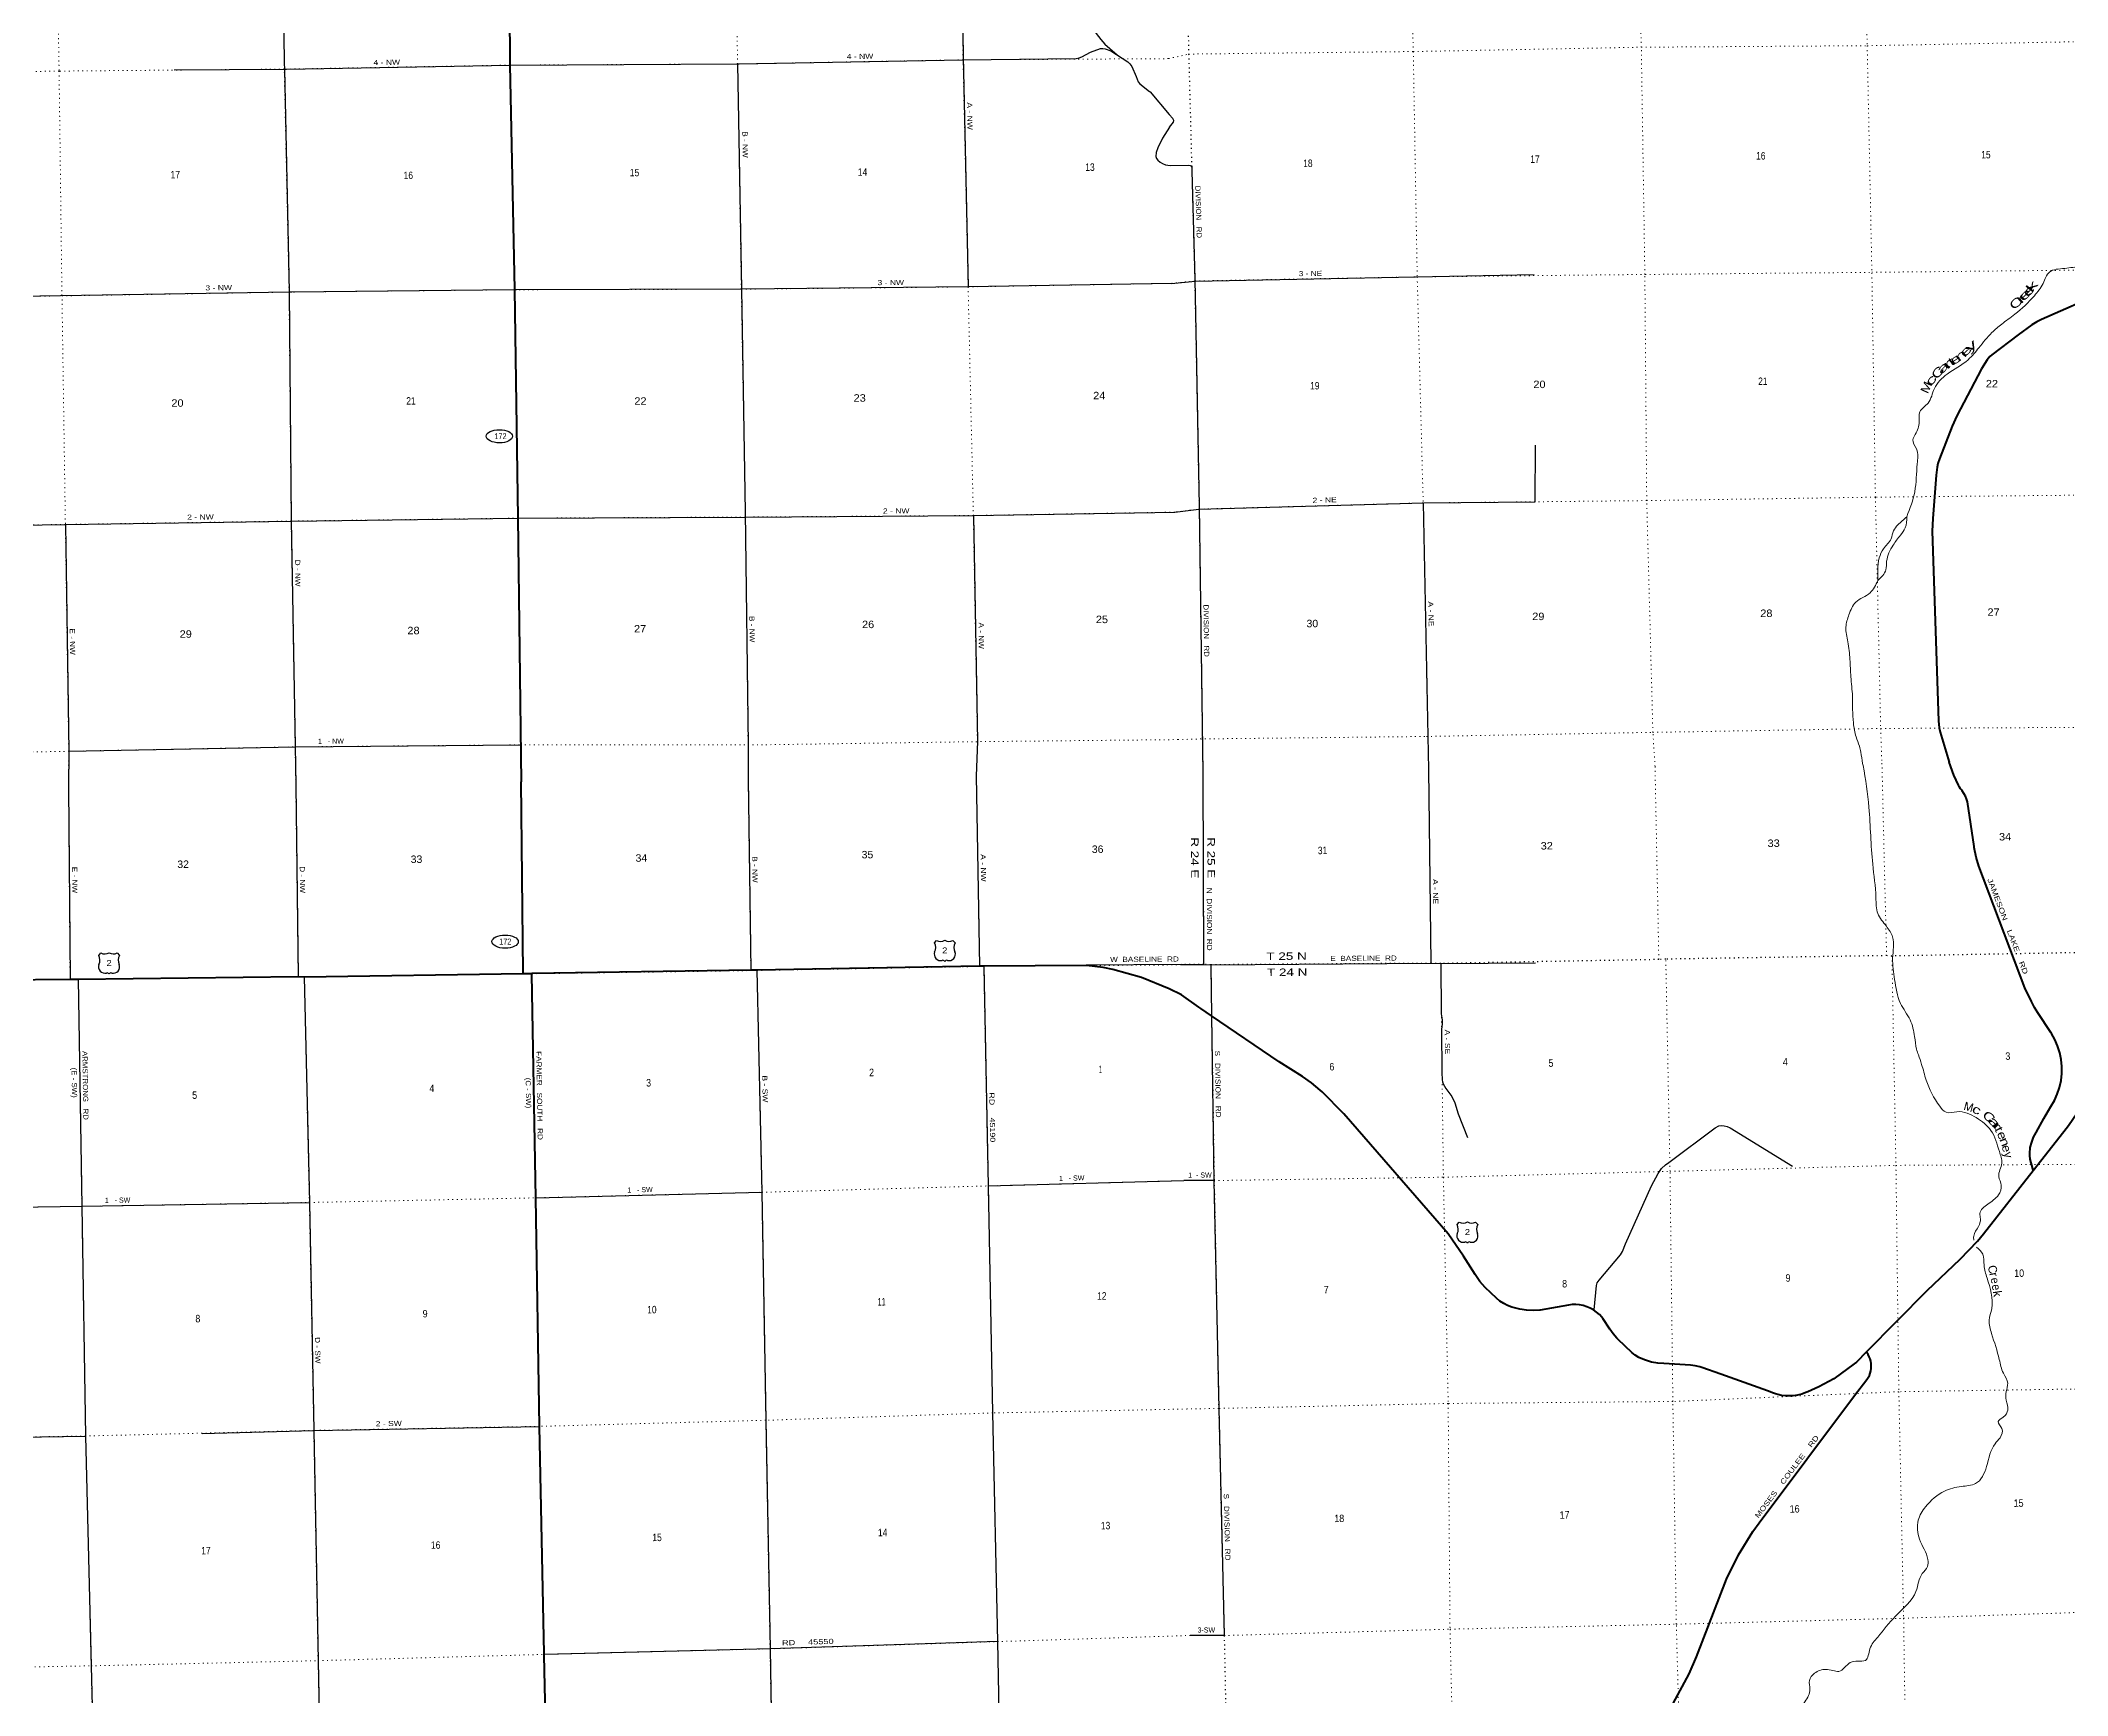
# Model space of a CAD drawing. Header units: feet. Extents: x 246606 to 497223, y 1368 to 189004.
# Drawn here: x 283413 to 331040, y 26334 to 65209 of the extents above; entities that cross this region are included whole.
import ezdxf
from ezdxf.enums import TextEntityAlignment as Align

# ---------------------------------------------------------------- set-up
doc = ezdxf.new("R2010")
doc.units = ezdxf.units.FT
doc.header["$LTSCALE"] = 70
doc.linetypes.add('DOTTED', pattern=[1.5, 0.3, -1.2])
for name, color, linetype, lineweight in [('16', 7, 'Continuous', 25), ('17', 7, 'Continuous', 25), ('20', 7, 'Continuous', 70), ('23', 7, 'Continuous', 70), ('26', 7, 'Continuous', 40), ('29', 7, 'Continuous', 25), ('30', 7, 'Continuous', 25), ('39', 7, 'Continuous', 13), ('6', 7, 'DOTTED', 25), ('7', 7, 'DOTTED', 13)]:
    doc.layers.add(name, color=color, linetype=linetype, lineweight=lineweight)
doc.layers.add('27', color=7, linetype='Continuous')
doc.layers.add('41', color=7, linetype='Continuous')

msp = doc.modelspace()

# ---------------------------------------------------------------- linework, layer by layer
at = {"layer": '16'}
for p, q in [((304417.46, 44012.24), (304468.77, 44071)), ((304417.46, 44012.24), (304468.77, 44071)), ((304660.53, 44076.97), (304660.25, 44076.77)), ((304660.53, 44076.97), (304660.25, 44076.77)), ((304852.62, 44071.09), (304904.01, 44012.24)), ((304852.62, 44071.09), (304904.01, 44012.24)), ((284780.34, 43716.83), (284831.65, 43775.59)), ((285023.41, 43781.56), (285023.13, 43781.36)), ((285215.5, 43775.68), (285266.89, 43716.83)), ((316697.81, 37395.58), (316749.12, 37454.34)), ((316940.88, 37460.31), (316940.6, 37460.11)), ((317132.97, 37454.43), (317184.36, 37395.58))]:
    msp.add_line(p, q, dxfattribs=at)
for centre, radius, start, end in [((304224.48, 43901.61), 222.05, 332.97043, 29.75871), ((304224.48, 43901.61), 222.05, 332.97043, 29.75871), ((304559.85, 44228.66), 182.07, 239.97227, 303.45418), ((304559.85, 44228.66), 182.07, 239.97227, 303.45418), ((304761.63, 44228.16), 181.52, 236.33975, 300.08743), ((304761.63, 44228.16), 181.52, 236.33975, 300.08743), ((304761.62, 44228.66), 182.07, 236.54582, 236.59441), ((304761.62, 44228.66), 182.07, 236.54582, 236.59441), ((305096.98, 43901.61), 222.05, 150.24129, 207.02957), ((305096.98, 43901.61), 222.05, 150.24129, 207.02957), ((284926.55, 43451.3), 151.42, 159.09177, 283.81923), ((284587.36, 43606.2), 222.05, 332.97043, 29.75871), ((284922.73, 43933.25), 182.07, 239.97227, 303.45418), ((285124.51, 43932.75), 181.52, 236.33975, 300.08743), ((285124.5, 43933.25), 182.07, 236.54582, 236.59441), ((285120.67, 43451.3), 151.42, 256.18077, 20.90823), ((285459.86, 43606.2), 222.05, 150.24129, 207.02957), ((304563.67, 43746.71), 151.42, 159.09177, 283.81923), ((304563.67, 43746.71), 151.42, 159.09177, 283.81923), ((304757.79, 43746.71), 151.42, 256.18077, 20.90823), ((304757.79, 43746.71), 151.42, 256.18077, 20.90823), ((316844.02, 37130.05), 151.42, 159.09177, 283.81923), ((316504.83, 37284.95), 222.05, 332.97043, 29.75871), ((316840.2, 37612), 182.07, 239.97227, 303.45418), ((317041.98, 37611.5), 181.52, 236.33975, 300.08743), ((317041.97, 37612), 182.07, 236.54582, 236.59441), ((317038.14, 37130.05), 151.42, 256.18077, 20.90823), ((317377.33, 37284.95), 222.05, 150.24129, 207.02957)]:
    msp.add_arc(centre, radius, start, end, dxfattribs=at)
for centre, major_axis, start_param, end_param in [((304619.01, 43547.89), (-19.56, 51.67), 4.95877769, 6.28318531), ((304619.01, 43547.89), (-19.56, 51.67), 4.95877769, 6.28318531), ((304702.46, 43547.89), (19.56, 51.67), 0, 1.32637542), ((304702.46, 43547.89), (19.56, 51.67), 0, 1.32637542), ((284981.89, 43252.48), (-19.56, 51.67), 4.95877769, 6.28318531), ((285065.34, 43252.48), (19.56, 51.67), 0, 1.32637542), ((316899.36, 36931.23), (-19.56, 51.67), 4.95877769, 6.28318531), ((316982.81, 36931.23), (19.56, 51.67), 0, 1.32637542)]:
    msp.add_ellipse(centre, major_axis=major_axis, ratio=0.929097, start_param=start_param, end_param=end_param, dxfattribs=at)
at = {"layer": '17'}
for centre, major_axis in [((294194.48, 55913.46), (309.24, -1)), ((294329.5, 44041.41), (-309.24, 1))]:
    msp.add_ellipse(centre, major_axis=major_axis, ratio=0.500121, dxfattribs=at)
at = {"layer": '20'}
msp.add_line((294756.91, 43291.57), (294960.16, 43295.44), dxfattribs=at)
for points in [[(310220.43, 42789.08), (309931.87, 42932.48), (309280.6, 43196.21), (308605.33, 43390.41), (308381.94, 43436.53), (307993.07, 43483.71), (305575.75, 43469.06), (305475.14, 43466.12), (300244.9, 43371.96), (300102.03, 43368.64), (294960.16, 43295.44)], [(279190.23, 43111.37), (284106.74, 43157.94), (284297.91, 43161.7), (289466.07, 43221.04), (289609, 43218.31), (294756.91, 43291.57)], [(310927.95, 42300.65), (310679.67, 42470.55), (310655.67, 42486.98), (310629.67, 42505.03), (310220.43, 42789.08)], [(326316.46, 34402.14), (326083.62, 34166.19), (326028.18, 34120.42), (325552.34, 33772.44), (325199.11, 33584.55), (324943.31, 33468.68), (324896.18, 33447.42), (324798.8, 33412.4), (324698.28, 33387.75), (324595.75, 33373.75), (324492.31, 33370.53), (324406.97, 33371.74), (324320.87, 33381.96), (324236.31, 33401.11), (324179.21, 33420.51), (324155.77, 33428.47), (324129.21, 33437.66), (323988.26, 33486.4), (322896.72, 33879.59), (322449.86, 34037.11), (322403.72, 34051.37), (322293.95, 34076.47), (322182.16, 34089.96), (321554.61, 34128.12), (321416.66, 34139.31), (321268.01, 34166.54), (321123.02, 34209.16), (321065.67, 34230.19), (320972.36, 34273.53), (320884.08, 34326.39), (320801.82, 34388.19), (320483.12, 34695.43), (320448.37, 34730.42), (320363.5, 34829.21), (320289.41, 34936.32), (320122.28, 35189.98), (320101.15, 35216.36), (320041.44, 35280.72), (319975.33, 35338.5), (319903.54, 35389.04), (319826.86, 35431.81), (319746.13, 35466.33), (319662.23, 35492.21), (319576.09, 35509.19), (319488.64, 35517.07), (319400.85, 35515.77), (319313.68, 35505.29), (318647.52, 35386.89), (318643.18, 35386.38), (318485.71, 35376.32), (318328.04, 35382.77), (318171.91, 35405.66), (318019.03, 35444.75), (317982.85, 35456.01), (317885.78, 35494.01), (317793.21, 35541.94), (317706.16, 35599.28), (317625.58, 35665.41), (317360.75, 35918.41), (317235.26, 36061.23), (317121.19, 36221.68), (316850.68, 36654.59), (316486.3, 37173.98), (314039.65, 39992.85), (313524.15, 40509.39), (313477.67, 40554.76), (313280.52, 40723.47), (313066.81, 40870.65), (312513.45, 41215.71), (310927.95, 42300.65)], [(330236.09, 38664.18), (331041.87, 39688.5), (331137.77, 39824.02), (331303.17, 40064.84), (331422.23, 40263.37), (331674.61, 40691.61), (331799, 40873.27), (331941.71, 41040.93), (332101.15, 41192.76), (332275.59, 41327.08), (332463.12, 41442.44), (332661.68, 41537.56), (332869.09, 41611.41), (333083.09, 41663.17), (333301.32, 41692.28), (333521.4, 41698.42), (333539.04, 41697.91), (337001.46, 41646.07), (337211.11, 41633.45), (337418.29, 41598.98), (337620.74, 41543.04), (337687.88, 41519.31), (338281.61, 41318.87), (341282.71, 40429.31)], [(326316.46, 34402.14), (327744.19, 35848.91), (328517.67, 36579.22), (328927.3, 37008.75), (329066.82, 37177.79), (330236.09, 38664.18)]]:
    msp.add_lwpolyline(points, dxfattribs=at)
at = {"layer": '23'}
for points in [[(294316.17, 75248.27), (294405.67, 69921.32), (294440.97, 64637.27), (294552.72, 59362.74), (294631.61, 53995.22), (294707.97, 47794.45)], [(294756.91, 43291.57), (294756.64, 43316.57), (294707.97, 47794.45)]]:
    msp.add_lwpolyline(points, dxfattribs=at)
at = {"layer": '26'}
msp.add_line((326316.46, 34402.14), (326315.34, 34403.61), dxfattribs=at)
for points in [[(331891.84, 59296.68), (330431.09, 58659.11), (330320.62, 58601.38), (330203.58, 58530.77), (329881.71, 58299.08), (329265.81, 57822.69), (329215.84, 57783.4), (329151.85, 57708.2), (329019.73, 57495.78), (328438.16, 56389.83), (328332.36, 56147.45), (328034.3, 55379.48), (327998.01, 55274.64), (327980.76, 55190.16), (327955.11, 55000.28), (327873.96, 53977.94), (327861.44, 53687.63), (328011.49, 49232.28), (328028.96, 49064.3), (328047.33, 48962.42), (328260.72, 48258)], [(330236.09, 38664.18), (330225.64, 38703.18), (330163.66, 38934.46), (330154.66, 39016.25), (330154.26, 39098.53), (330161.9, 39176.66), (330167.09, 39203.11), (330199.75, 39327.23), (330245.2, 39447.26), (330302.95, 39561.87), (330482.63, 39890.29), (330650.05, 40170.24), (330733.43, 40312.29), (330801.5, 40462.27), (330853.52, 40618.55), (330888.92, 40779.4), (330907.31, 40943.08), (330908.5, 41107.78), (330892.46, 41271.71), (330859.37, 41433.06), (330809.6, 41590.06), (330743.69, 41741.01), (330662.36, 41884.24), (330647.73, 41906.7), (330342.49, 42371.27), (330262.24, 42496.49), (330191.89, 42635.79), (330042.43, 42956.58), (328958.88, 45810.49), (328891.9, 46029.66), (328848.2, 46254.64), (328844.79, 46280.01), (328690.1, 47325.22), (328669.74, 47394.26), (328642.28, 47460.8), (328608.01, 47524.09), (328567.31, 47583.46), (328547.88, 47607.69), (328528.41, 47631.29), (328500.87, 47671.13), (328477.65, 47713.63), (328366.89, 47950.47), (328260.72, 48258)], [(279457.01, 21596.17), (284731.93, 21637.76), (290040.14, 21791.07), (295360.52, 21934.42), (295244.66, 27272.7), (295244.16, 27295.6), (295243.63, 27322.7), (295139.85, 32655.04), (295047.57, 38022.58), (294960.57, 43270.44), (294960.16, 43295.44)], [(326383.25, 34291.72), (326357.2, 34342.15), (326326.01, 34389.58), (326316.46, 34402.14)], [(321776.32, 26148.59), (322149.48, 26844.45), (322321.77, 27239.45), (323031.46, 29065.59), (323308.35, 29640.5), (323643.81, 30183.31), (323793.7, 30390.24), (326039.05, 33376.73), (326329.62, 33752.07), (326360.27, 33799.85), (326385.75, 33850.58), (326405.79, 33903.69), (326420.17, 33958.6), (326428.74, 34014.71), (326431.39, 34071.41), (326428.09, 34128.08), (326418.9, 34184.1), (326403.89, 34238.84), (326383.25, 34291.72)]]:
    msp.add_lwpolyline(points, dxfattribs=at)
at = {"layer": '29'}
for p, q in [((315901.68, 54346.99), (316027.18, 48083.21)), ((284069.22, 47657.91), (284106.74, 43157.94)), ((289409.22, 47725.82), (289466.07, 43221.04)), ((300039, 47864.78), (300102.03, 43368.64)), ((305399.13, 47936.74), (305475.14, 43466.12)), ((310723.42, 48009.49), (310740.04, 43505.02)), ((316027.18, 48083.21), (316082.73, 43531.95)), ((310210.61, 43503.18), (307985.07, 43488.64)), ((310909.45, 43497.53), (310927.95, 42300.65)), ((295047.57, 38022.58), (300360, 38153.76)), ((305678.31, 38303.14), (310280.43, 38427.7)), ((310987.81, 38428.95), (310280.43, 38427.7)), ((279324.18, 32342.05), (284470.38, 32428.54)), ((311225.16, 27740.92), (310427.42, 27742.15))]:
    msp.add_line(p, q, dxfattribs=at)
for points in [[(288770.01, 91080.11), (288817.89, 85781.76), (288816.66, 85757.19), (288933.85, 80556.48), (288990.57, 77891.83), (289003.28, 75267.86), (289003.28, 75183.09), (289073.9, 69864.09), (289138.36, 64680.21), (289143.27, 64537.7), (289254.42, 59312.04), (289301.4, 53935.57), (289395.34, 48632.37), (289409.22, 47725.82)], [(304824.61, 79314.88), (304834.57, 79040.22), (304814.52, 78968.82), (304725.49, 78851.24), (304501.53, 78538.08), (304473.06, 78469.04), (304468.31, 78416.69), (304487.33, 78287.57), (304525.39, 78221.53), (304563.44, 78178.7), (304635.98, 78116.47), (304844.2, 78037.9), (304886.9, 77969.27), (304902.69, 77848.01), (304948.64, 75372.81), (305008.4, 70104.28), (305064.29, 66959.59), (305093.39, 64844.74), (305208.22, 59423.58)], [(307866.5, 66933.18), (307821.83, 66562.77), (307817.03, 66326.84), (307833.5, 66133.52), (307874.11, 65969.85), (307985.32, 65736.63), (308140.49, 65474.83), (308325.97, 65236.39), (308421.13, 65127.37), (308712.69, 64870.01)], [(286556.24, 64518.05), (289139.45, 64537.79), (289193.62, 64537.7), (294445.89, 64631.13), (299791.41, 64658.4), (299829.13, 64660.81), (305087.38, 64758.32), (307744.14, 64789.88), (307819.06, 64800.94), (307881.7, 64829.2), (308083.12, 64937.35), (308316.48, 65020.27), (308371.75, 65024.6), (308425.88, 65015.51), (308558.3, 64970.95), (308963.39, 64706.12), (309009.72, 64665.57), (309058.52, 64596.65), (309156.38, 64367.36), (309205.98, 64239.66), (309244.71, 64190.45), (309470.24, 64011.54), (309486.63, 64001.67), (309935.96, 63468.59)], [(299791.41, 64658.4), (299881.01, 59369.64), (299971.44, 54129.51), (300038.29, 48660.76), (300039, 47864.78)], [(309940, 63174.97), (310035.96, 63291.67), (310038.39, 63327.57), (310021.61, 63377.96), (309935.96, 63468.59)], [(309940, 63174.97), (310035.96, 63291.67), (310038.39, 63327.57), (310021.61, 63377.96), (309935.96, 63468.59)], [(309940, 63174.97), (309773.97, 62918.82), (309668.54, 62691.99), (309626.36, 62577.26), (309615.82, 62486.26), (309631.63, 62434.83), (309663.26, 62396.58), (309718.61, 62350.43), (309773.97, 62317.45), (309842.5, 62291.08), (309952.42, 62272.53)], [(309952.42, 62272.53), (310390.06, 62282.8), (310433.2, 62270.89), (310461.74, 62237.57), (310464.97, 62204.1), (310464.97, 62148.94), (310535.35, 59603.23), (310636.14, 54268.9), (310723.42, 48009.49)], [(309989.88, 59504.92), (310541.67, 59554.15), (318506.25, 59713.99)], [(309989.88, 59504.92), (305210.76, 59423.48), (299895.75, 59367.8), (294594.47, 59355.37), (294555.17, 59355.37), (289315.81, 59300.98), (289254.42, 59300.98), (278992.26, 59136.57)], [(310064.42, 54130.59), (310632.74, 54201.49), (315915.75, 54347.14), (318534.71, 54375.58), (318543.84, 55704.6)], [(279059.07, 53771.98), (283996.78, 53841.89), (289310.6, 53920.21), (294633.45, 53988.46), (294652.48, 53989.08), (299983.57, 54016.03), (305331.4, 54051.27), (310064.42, 54130.59)], [(283996.78, 53841.89), (284074.99, 48513.32), (284074.99, 48513.32), (284069.22, 47657.9)], [(305331.4, 54051.27), (305427.51, 48739.08), (305399.13, 47936.74)], [(284074.99, 48513.32), (289403.94, 48616.4), (294694.54, 48663.67)], [(300244.9, 43371.96), (300360, 38153.76), (300454.19, 32798.34), (300554.54, 27428.86), (300644.5, 22095.57), (300750.64, 16754.36)], [(305575.75, 43469.06), (305678.31, 38303.14), (305784.37, 32969.99), (305898.83, 27598.63), (306003.1, 22241.28), (306110.87, 16942.4)], [(310210.61, 43503.18), (310740.04, 43505.02), (310909.45, 43497.53)], [(310909.45, 43497.53), (316082.73, 43531.95), (316326.67, 43527.6), (318540.86, 43541.95)], [(316312.56, 43527.39), (316324.22, 42342.67), (316348.83, 42203.27), (316344.18, 42100.9), (316330.23, 41984.56), (316339.53, 40967.79), (316344.18, 40797.95), (316355.81, 40749.09), (316374.41, 40702.55), (316437.19, 40593.2), (316572.05, 40407.06), (316646.45, 40258.16), (316720.86, 39997.57), (316942.88, 39440.47)], [(284297.91, 43161.7), (284381.87, 37824.32), (284470.38, 32428.54), (284601.19, 27029.12), (284731.93, 21637.76), (284864.36, 16282.68), (284956.59, 10921.19), (285029, 5525.27), (285068.33, 3648.31)], [(289609, 43218.31), (289728.9, 37913.5), (289833.13, 32560.19), (289933.84, 27150.41), (290040.14, 21791.07), (290096.42, 19404.05)], [(310927.95, 42300.65), (310981.94, 38416.77), (311096.53, 33076.73), (311225.16, 27740.92)], [(319919.68, 35391.16), (319970.25, 35961.92), (319991.18, 36024.76), (320035.35, 36092.22), (320165.56, 36241.12), (320537.58, 36687.85), (320586.41, 36759.99), (320658.49, 36939.13), (321263.03, 38307.22), (321421.14, 38595.73), (321504.86, 38712.09), (321597.87, 38800.5), (321672.26, 38856.31), (322760.43, 39666), (322848.8, 39717.21), (322899.94, 39721.84), (322974.36, 39717.21), (323044.11, 39698.6), (323113.85, 39666), (324575.4, 38764.75)], [(279254.97, 37747.92), (284381.87, 37824.32), (289728.9, 37913.5)], [(287207.41, 32486.72), (289833.13, 32560.19), (295139.85, 32655.04)], [(305898.83, 27598.63), (300554.54, 27428.86), (295244.12, 27297.7), (295244.13, 27297.03)]]:
    msp.add_lwpolyline(points, dxfattribs=at)
at = {"layer": '39'}
for points in [[(332366.92, 59650.16), (332183.33, 59646.97), (331974.16, 59592.45), (331775, 59546.11), (331546.66, 59622.55), (331327.19, 59854.45), (330978.51, 59857.07), (330616.41, 59770.79), (330467.34, 59505.02), (330262.02, 59214.48), (329803.91, 58778.21), (329495.34, 58547.18), (329265.13, 58347.19), (328959.55, 57993.12), (328705.79, 57712.19), (328216.69, 57372.46), (327912.99, 57034.55), (327764.51, 56692.11), (327572.64, 56486.45), (327558.33, 56254.28), (327463.93, 55954.74), (327406.43, 55833.12), (327490.78, 55614.02), (327509.62, 55265.15), (327452.26, 54610.88), (327263.36, 54023.91)], [(327263.36, 54023.91), (327055.28, 53830.19), (326955.57, 53694.02), (326894.58, 53503.77), (326717.02, 53272.01), (326617.93, 53057.17), (326581.86, 52772.33), (326585.26, 52528.13)], [(326583.79, 52526.19), (326773.29, 52776.23), (326791.87, 52978.17), (326846.78, 53172.4), (326946.11, 53356.99), (327113.58, 53590.66), (327229.12, 53763.29), (327263.53, 54024.43)], [(326583.79, 52526.19), (326400.65, 52233.86), (326067.81, 52014.7), (325906.86, 51720.56), (325834.55, 51431.33), (325879.57, 51086.75), (325929.16, 50671.61), (325950.49, 50264.25), (325988.35, 49802.59), (325990.78, 49491.89), (326011.36, 49179.36), (326074.4, 48849.09), (326150.68, 48629.91), (326181.97, 48495.04), (326226.66, 48228.22)], [(326226.66, 48228.22), (326237.15, 48177.46), (326374.53, 47196.75), (326464.62, 45864.19), (326538.66, 45075.43), (326584.49, 44699.32), (326784.29, 44406.15), (326931.14, 44150.47), (326932.33, 43656.81), (326978, 43153.75), (327117.25, 42591.67), (327342.65, 42202.17), (327449.17, 41810.87), (327495.83, 41515.37), (327536.06, 41382.99), (327613.93, 41158.5), (327720.14, 40787.34), (328039.53, 40173.59), (328186.71, 40032.76), (328444.49, 40046.76), (328898.02, 39906.57), (329243.05, 39605.54), (329439.73, 39112.84), (329496.17, 38837.65), (329426.22, 38522.24), (329485.63, 38319.63), (329418.44, 38090.91), (329165.69, 37871.46), (328983.43, 37655.09), (328995.34, 37530.34), (328949.58, 37352.32), (328838.03, 37124.94), (328839.46, 37027.34)], [(328904.28, 36868.03), (329049.86, 36698.97), (329081.82, 36443.55), (329150.79, 36138.32), (329262.06, 35422.67), (329199.61, 35145.66), (329256.55, 34836.22), (329438.86, 34224.41), (329534.26, 33903.47), (329636.48, 33667.25), (329601.03, 33473.27), (329600.02, 33267.72), (329637.64, 33038.58), (329533.23, 32873.78), (329413.87, 32767.18), (329498.94, 32601.23), (329457.71, 32389.03), (329338.84, 32248.18), (329139.15, 31709.15), (328880.97, 31310.28), (328547.36, 31244.75), (328153.95, 31133.98), (327705.85, 30766.47), (327535.18, 30447.52), (327563.87, 30002.64), (327760.35, 29524.04), (327750.62, 29362.69), (327630.03, 29201.67), (327481.05, 28778.26), (326997.8, 28196.63), (326581.73, 27706.69), (326398.4, 27425.83), (326291.48, 27158.22), (326114.42, 27137.39), (325937.51, 27106.49), (325666.44, 26898.85), (325527.08, 26918.89), (325359.39, 26946.56), (325096.69, 26855.92), (324976.22, 26686.84), (324989.28, 26483.52), (324872.69, 26187.55), (324698.85, 25947.14), (324501.73, 25232.84), (324394.28, 24588.41), (324080.8, 23975.11), (323979.2, 23755.94), (323905.91, 23531.16), (323570.92, 23147.24), (322470.75, 22028.28), (322167.22, 21560.21), (321749.85, 21021.89), (321057.59, 20398.79), (319585.55, 18661.61), (319314.86, 18153.73), (319319.23, 17855.58), (319412.05, 17435.85), (319426.62, 17266.81), (319271.08, 17153.62), (319249.55, 16971.94), (319212.35, 16759.8), (319014.9, 16617.76), (318927, 16427.01), (318958.73, 16187.71), (318884.5, 15614.31), (318581.69, 14410.77)]]:
    msp.add_spline(points, degree=3, dxfattribs=at)
at = {"layer": '6'}
msp.add_line((310723.42, 48009.49), (310740.04, 43505.02), dxfattribs=at)
for points in [[(309963.17, 93888.86), (310014.58, 91324.08), (310099.95, 86070.99), (310149.5, 80759.03), (310231.14, 75467.56), (310290.02, 70147.96), (310390.34, 64890.64), (310534.48, 59558.95), (310637.53, 54203.88), (310711.83, 48805.67), (310723.42, 48009.49)], [(341230.3, 43892.84), (337571.22, 43857.05), (337341.24, 43871.68), (332285.46, 43796.73), (332051.65, 43797.2), (326915.53, 43702.9), (326790.42, 43713.08), (321601.74, 43630.07), (321438.61, 43621.54), (316312.56, 43527.39), (316082.73, 43531.95), (310909.45, 43497.53), (310740.04, 43505.02), (310210.61, 43503.18)], [(279190.23, 43111.37), (284106.74, 43157.94), (284297.91, 43161.7), (289466.07, 43221.04), (289609, 43218.31), (294756.91, 43291.57), (294960.16, 43295.44), (300102.03, 43368.64), (300244.9, 43371.96), (305475.14, 43466.12), (305575.75, 43469.06), (310210.61, 43503.18)], [(310909.45, 43497.53), (310987.81, 38428.95), (311096.53, 33076.73), (311225.16, 27740.92), (311337.11, 22443.15), (311438.41, 17046.48), (311550.48, 11740.64), (311591.46, 6472.01), (311636.77, 2149.28)]]:
    msp.add_lwpolyline(points, dxfattribs=at)
at = {"layer": '7'}
for p, q in [((321438.61, 43621.54), (321348.76, 48158.43)), ((326680.06, 48235.04), (326790.42, 43713.08)), ((284069.22, 47657.9), (284106.74, 43157.94)), ((289466.07, 43221.04), (289409.22, 47725.82)), ((294707.95, 47794.45), (294756.91, 43291.57)), ((300102.03, 43368.64), (300039, 47864.78)), ((305399.13, 47936.74), (305475.14, 43466.12)), ((316027.18, 48083.21), (316082.73, 43531.95))]:
    msp.add_line(p, q, dxfattribs=at)
for points in [[(315247.91, 93962.29), (315253.91, 91409.84), (315322.08, 86077.6), (315385.96, 80752.23), (315460.68, 75516.91), (315559.37, 70211.47), (315668.16, 64950.55), (315760.71, 59652.46), (315901.68, 54346.99), (316009.97, 48870.41), (316027.18, 48083.21)], [(321348.76, 48158.43), (321299.11, 48957.54), (321153.8, 54401.73), (321110.31, 59711.73), (321026.28, 65051.59), (320882.68, 70328.96), (320754.62, 75576.97), (320685.67, 80818.23), (320651.38, 86159.12), (320547.33, 91536.48), (320600.09, 94037.91)], [(325845.64, 94113.26), (325869.25, 91539.31), (325932.76, 86239.42), (326001.07, 80916.74), (326076.82, 75631.26), (326207.2, 70394.89), (326334.52, 65087.59), (326444.76, 59745.96), (326528.2, 54482.76), (326651.26, 49048.45), (326680.06, 48235.04)], [(283433.97, 93537.83), (283470.76, 91053.44), (283577.24, 85721.23), (283602.65, 80420.16), (283704.32, 75142.33), (283766.89, 69779.26), (283848.55, 64491.07), (283915.7, 59230.91), (283996.78, 53841.89), (284074.99, 48513.32), (284069.22, 47657.9)], [(289409.22, 47725.82), (289395.31, 48616.9), (289301.33, 53921.05), (289252.63, 59300.44), (289139.45, 64537.79), (289073.36, 69864.51), (289001.38, 75181.06), (288929.3, 80503.67), (288815.51, 85783.35), (288770.01, 91080.11), (288753.23, 93606.67)], [(294081.04, 93675.66), (294060.68, 91142.95), (294134.74, 85822.39), (294246.66, 80532.6), (294315.71, 75280.53), (294406.5, 69917.85), (294439.76, 64631.01), (294553.49, 59355.36), (294632.25, 53988.49), (294694.54, 48663.67), (294707.97, 47794.45)], [(300039, 47864.78), (300038.29, 48660.76), (299973.82, 54015.73), (299879.14, 59368.27), (299791.41, 64658.4), (299699.38, 69966.61), (299639.29, 75297.45), (299549.33, 80601.66), (299443.32, 85901.61), (299363.58, 91195.88), (299383.3, 93745.6)], [(304671.61, 93816.59), (304694.59, 91257.26), (304770.17, 85971.01), (304851.89, 80678.78), (304947.41, 75371.58), (305002.09, 70033.66), (305089.65, 64755.63), (305208.22, 59423.58), (305331.4, 54051.27), (305427.51, 48739.08), (305399.13, 47936.74)], [(309917.87, 64783.75), (305089.65, 64755.63), (299791.41, 64658.4), (294439.76, 64631.01), (289139.45, 64537.79), (283848.55, 64491.07), (278927.25, 64419.27)], [(309917.87, 64783.75), (310390.34, 64890.64), (315668.16, 64950.55), (321026.28, 65051.59), (326334.52, 65087.59), (331661.14, 65188.5), (337001.08, 65198.41), (339556.88, 65208.38)], [(309989.88, 59504.92), (310538.78, 59561.49), (315758.31, 59657.26), (321120.37, 59713.84), (326440.59, 59764.08), (331734.57, 59820.11), (337056.72, 59880.45), (340987.46, 59941.06)], [(278992.66, 59136.6), (283915.02, 59211.57), (289252.63, 59300.44), (294553.49, 59355.36), (299879.14, 59368.27), (305208.22, 59423.58), (309989.88, 59504.92)], [(341067.9, 54624.67), (337196.8, 54589.56), (331822.2, 54534.76), (326528.2, 54482.76), (321153.8, 54401.73), (315901.68, 54346.99), (310639.93, 54201.49), (310064.42, 54130.59)], [(310064.42, 54130.59), (305331.4, 54051.27), (299973.82, 54015.73), (294632.25, 53988.49), (289301.33, 53921.05), (283996.78, 53841.89), (279059.07, 53771.98)], [(310137.91, 48787.7), (310669.17, 48802.7), (315981.27, 48860.93), (321295.08, 48957.5), (326651.26, 49048.45), (331923.27, 49078.03), (337251.51, 49134.4), (341150.3, 49179.81)], [(279125.33, 48420.28), (284074.99, 48513.32), (289395.31, 48616.9), (294690.24, 48663.67), (300038.29, 48660.76), (305395.27, 48738.63), (310137.91, 48787.7)], [(301060.38, 2005.87), (300982.55, 6126.53), (300874.6, 11445.55), (300750.64, 16754.36), (300644.5, 22095.57), (300554.54, 27428.86), (300454.19, 32798.34), (300360, 38153.76), (300244.9, 43371.96)], [(305575.75, 43469.06), (305678.31, 38303.14), (305786.48, 33044.31), (305898.83, 27598.63), (306003.1, 22241.28), (306110.87, 16942.4), (306208.97, 11599.11), (306371.5, 6254.38), (306421.6, 2077.95)], [(316312.56, 43527.39), (316376.1, 38506.95), (316488.29, 33193.06), (316531.79, 27890.21), (316657.31, 22628.92), (316732.33, 17237.89), (316756.21, 11898.47), (316891.74, 6641.36), (316888.86, 3939.13)], [(322344.87, 2299.52), (322254.44, 6815.69), (322123.02, 12066.82), (322083.38, 17381.81), (321993.18, 22708.13), (321848.96, 28007.42), (321768.21, 33239.18), (321701.02, 38646.44), (321601.74, 43630.07)], [(326915.53, 43702.9), (327009.81, 38785.69), (327077.69, 33469.11), (327189.99, 28147.16), (327271.63, 22854.97), (327338.12, 17496.06), (327454.19, 12192.3), (327564.77, 6987.2), (327624.96, 2375.47)], [(284297.91, 43161.7), (284381.87, 37824.32), (284470.38, 32428.54), (284601.19, 27029.12), (284731.93, 21637.76), (284864.36, 16282.68), (284956.59, 10921.19), (285029, 5525.27), (285109.56, 1798.94)], [(290433.98, 1866.75), (290355.07, 5706.95), (290276.96, 11064.54), (290170.64, 16425.9), (290040.14, 21791.07), (289933.84, 27150.41), (289833.13, 32560.19), (289728.9, 37913.5), (289609, 43218.31)], [(294960.16, 43295.44), (295047.57, 38022.58), (295139.85, 32655.04), (295244.12, 27297.7), (295360.52, 21934.42), (295450.64, 16582.98), (295534.37, 11271.8), (295677.92, 5797.93), (295767.24, 1935.96)], [(310280.43, 38427.7), (310987.81, 38428.95), (316376.1, 38506.95), (321701.02, 38646.44), (327009.81, 38785.69), (332324.23, 38816.22), (337583.44, 39037.33), (341303.53, 39053.1)], [(279254.97, 37747.92), (284381.87, 37824.32), (289728.9, 37913.5), (295047.57, 38022.58), (300360, 38153.76), (305678.31, 38303.14), (310280.43, 38427.7)], [(341383.98, 33736.52), (337702, 33701.37), (332385.33, 33549.91), (327077.69, 33469.11), (321768.21, 33239.18), (316488.29, 33193.06), (311096.53, 33076.73), (310354.22, 33063.2)], [(310354.22, 33063.2), (305784.37, 32969.99), (300454.19, 32798.34), (295139.85, 32655.04), (289833.13, 32560.19), (284470.38, 32428.54), (279324.18, 32342.05)], [(310427.42, 27742.15), (311225.16, 27740.92), (316531.79, 27890.21), (321848.96, 28007.42), (327189.99, 28147.16), (332455.94, 28322.03), (337755.51, 28402.71), (341463.74, 28466.03)], [(279392.27, 26933.95), (284601.19, 27029.12), (289933.84, 27150.41), (295244.12, 27297.7), (300554.54, 27428.86), (305898.83, 27598.63), (310427.42, 27742.15)]]:
    msp.add_lwpolyline(points, dxfattribs=at)

# ---------------------------------------------------------------- texts
at = {"layer": '16', "width": 1.2}
for p in [(304659.39, 43765.2), (304659.39, 43765.2), (285022.27, 43469.79), (316939.73, 37148.54)]:
    msp.add_text(' 2 ', height=140, dxfattribs=at).set_placement(p, align=Align.CENTER)
at = {"layer": '17', "width": 0.8}
for p in [(294220.53, 55845.15), (294332.4, 43973.1)]:
    msp.add_text('172', height=140, dxfattribs=at).set_placement(p, align=Align.CENTER)
at = {"layer": '27'}
for s, rotation, width, p in [('JAMESON    LAKE    RD', 290.79, 1.35, (329156.42, 45501.89)), ('FARMER   SOUTH   RD', 270.95, 1.2, (295060.46, 41468.25)), ('(C - SW)', 270.95, 1.15, (294810.79, 40843.19)), ('MOSES    COULEE    RD', 53.063, 1.3, (323779.85, 30488.3))]:
    msp.add_text(s, height=120, rotation=rotation, dxfattribs=dict(at, width=width)).set_placement(p)
at = {"layer": '30'}
for s, rotation, width, p in [('4 - NW', 0.945, 1.25, (302669.21, 64776.56)), ('4 - NW', 0.705, 1.25, (291549.12, 64636.69)), ('A - NW', 271.024, 1.25, (305188.63, 63432.56)), ('B - NW', 270.865, 1.2, (299909.73, 62765.82)), ('DIVISION   RD', 271.609, 1.15, (310564.01, 61182.8)), ('3 - NW', 0.222, 1.25, (303391.28, 59464.01)), ('3 - NE', 0.595, 1.2, (313252.6, 59676.84)), ('3 - NW', 0.866, 1.25, (287600.29, 59342.94)), ('2 - NE', 1.503, 1.25, (313587.9, 54356.07)), ('2 - NW', 0.673, 1.25, (287171.32, 53955.61)), ('2 - NW', 0.468, 1.25, (303519.46, 54101.01)), ('D - NW', 270.651, 1.2, (289397.23, 52697.01)), ('DIVISION   RD', 270.799, 1.15, (310746.91, 51345.2)), ('A - NE', 271.148, 1.25, (316023.97, 51737.66)), ('B - NW', 270.618, 1.2, (300071.09, 51381.06)), ('A - NW', 270.178, 1.2, (305458.92, 51228.66)), ('E - NW', 270.824, 1.2, (284103.72, 51088.72)), ('1   - NW', 0.429, 0.95, (290237.05, 48689.67))]:
    msp.add_text(s, height=120, rotation=rotation, dxfattribs=dict(at, width=width)).set_placement(p, align=Align.CENTER)
for s, rotation, width, p in [('E - NW', 270.478, 1.2, (284154.71, 45800.18)), ('D - NW', 270.723, 1.2, (289503.37, 45812.32)), ('B - NW', 270.803, 1.2, (300134.49, 46046.71)), ('A - NW', 270.974, 1.25, (305500.44, 46095.71)), ('N  DIVISION  RD', 270.211, 1.2, (310816.26, 45306.15)), ('A - NE', 270.699, 1.25, (316128.57, 45511.72)), ('W  BASELINE  RD', 0.381, 1.2, (308545.17, 43563.9)), ('E  BASELINE  RD', 0.381, 1.2, (313719.55, 43586.23)), ('A - SE', 270.725, 1.25, (316406.8, 41975.31)), ('ARMSTRONG   RD', 270.901, 1.15, (284394.49, 41472.85)), ('S   DIVISION   RD', 270.817, 1.2, (311008.24, 41480.25)), ('(E - SW)', 270.901, 1.15, (284140.61, 41081.44)), ('B - SW', 271.264, 1.25, (300369.47, 40898.86)), ('RD     45190', 271.137, 1.3, (305704.74, 40498.55)), ('D - SW', 271.115, 1.2, (289860.51, 34749.62)), ('2 - SW', 1.024, 1.25, (291289.21, 32656.23)), ('S   DIVISION   RD', 271.381, 1.2, (311214.82, 31074.28)), ('RD     45550', 1.819, 1.35, (300835.37, 27507.82))]:
    msp.add_text(s, height=120, rotation=rotation, dxfattribs=dict(at, width=width)).set_placement(p)
for s, rotation, p in [('1  - SW', 0.101, (310380.06, 38497.99)), ('1   - SW', 1.415, (297200.09, 38145.75)), ('1   - SW', 1.55, (307344.53, 38418.26)), ('1   - SW', 0.956, (284925.34, 37903.39)), ('3-SW', 359.912, (310598.82, 27811.89))]:
    msp.add_text(s, height=120, rotation=rotation, dxfattribs=at).set_placement(p)
at = {"layer": '41'}
for s, rotation, width, p in [('k', 51.56, 2, (330281.4, 59372.66)), ('C', 39.866, 1.6, (329891.61, 58966.58)), ('r', 42.525, 2.15, (330009.01, 59070.41)), ('e', 45.118, 2.05, (330109.72, 59170.96)), ('e', 47.854, 1.9, (330204.19, 59267.67)), ('y', 44.42, 2.2, (328834.36, 57962.38)), ('r', 41.59, 2.1, (328286.98, 57532.07)), ('t', 35.588, 1.6, (328369.16, 57588.21)), ('e', 33.588, 1.6, (328459.68, 57640.73)), ('n', 38.075, 1.85, (328589.68, 57735.92)), ('e', 43.32, 1.95, (328719.02, 57851.52)), ('M', 65.674, 1.2, (327811.05, 57020.13)), ('c', 53.3, 1.9, (327910.52, 57169.9)), ('C', 49.264, 1.6, (328067.26, 57347.35)), ('a', 42.486, 2.05, (328180.23, 57454.11))]:
    msp.add_text(s, height=200, rotation=rotation, dxfattribs=dict(at, width=width)).set_placement(p, align=Align.CENTER)
for s, rotation, p in [('M', 344.889, (328585.63, 40092.91)), ('C', 282.758, (329165.03, 36415.77))]:
    msp.add_text(s, height=200, rotation=rotation, dxfattribs=at).set_placement(p)
for s, rotation, width, p in [('c', 337.131, 1.45, (328778.85, 40040.61)), ('C', 323.228, 1.5, (329020.09, 39930.37)), ('a', 314.12, 2.1, (329142.57, 39840.41)), ('r', 305.606, 1.85, (329247.8, 39737.55)), ('t', 297.572, 1.3, (329320.48, 39630.43)), ('e', 291.506, 1.25, (329378.29, 39540.38)), ('n', 291.312, 1.35, (329437.73, 39394.38)), ('y', 281.837, 1.05, (329540.28, 39082.16)), ('e', 285.393, 1.1, (329491.39, 39234.72)), ('r', 282.077, 1.1, (329202.33, 36251.01)), ('e', 280.332, 0.95, (329229.56, 36131.24)), ('e', 280.332, 0.95, (329258.03, 35974.3)), ('k', 278.792, 1.05, (329286.5, 35826.13))]:
    msp.add_text(s, height=200, rotation=rotation, dxfattribs=dict(at, width=width)).set_placement(p)
at = {"layer": '6', "width": 1.35}
for s, rotation, p in [('R 24 E', 270.211, (310446.72, 46493.35)), ('R 25 E', 270.211, (310831.02, 46494.68)), ('T 25 N', 0.381, (312217.96, 43609.97)), ('T 24 N', 0.381, (312232.34, 43232.57))]:
    msp.add_text(s, height=175, rotation=rotation, dxfattribs=at).set_placement(p)
at = {"layer": '7'}
for s, width, p in [('18', 0.85, (313081.97, 62238.79)), ('17', 0.85, (318417.56, 62336.06)), ('16', 0.85, (323723.22, 62413.88)), ('15', 0.85, (329013.4, 62441.53)), ('17', 0.85, (286469.03, 61972.25)), ('16', 0.85, (291944.12, 61954.97)), ('15', 0.85, (297258.94, 62020.16)), ('14', 0.85, (302616.87, 62031.51)), ('13', 0.85, (307961.2, 62147.52)), ('19', 0.85, (313244.07, 57013.52)), ('20', 1.1, (318490.22, 57045.25)), ('21', 0.85, (323771.77, 57118.08)), ('22', 1.1, (329122.04, 57061.5)), ('20', 1.1, (286486.8, 56606.88)), ('21', 0.85, (292005.77, 56656.42)), ('22', 1.1, (297365.91, 56653.68)), ('23', 1.1, (302517.21, 56725.48)), ('24', 1.1, (308146.77, 56782.12)), ('28', 1.1, (292032.91, 51262.4)), ('27', 1.1, (297357.74, 51303.75)), ('26', 1.1, (302716.38, 51405.85)), ('25', 1.1, (308209.86, 51523.92)), ('30', 1.05, (313159.87, 51426.93)), ('29', 1.1, (318463.29, 51594.4)), ('28', 1.1, (323821.65, 51667.83)), ('27', 1.1, (329160.54, 51694.98)), ('29', 1.1, (286681, 51179.9))]:
    msp.add_text(s, height=175, dxfattribs=dict(at, width=width)).set_placement(p)
for s, rotation, width, p in [('36', 0.524, 1.05, (308116.03, 46124.63)), ('31', 0.872, 0.85, (313427.02, 46094.92)), ('32', 0.872, 1.1, (318663.74, 46203.93)), ('33', 0.872, 1.1, (323994.57, 46264.18)), ('34', 0.872, 1.1, (329433.4, 46417.16)), ('32', 0.524, 1.05, (286627.54, 45771.36)), ('33', 0.524, 1.05, (292111.09, 45889.1)), ('34', 0.524, 1.05, (297395.18, 45917.97)), ('35', 0.524, 1.05, (302707.36, 45997.14)), ('3', 0.872, 0.9, (329581.5, 41265.02)), ('2', 0.524, 0.9, (302882.31, 40880.39)), ('1', 0.524, 0.45, (308279.21, 40952.66)), ('6', 0.872, 0.9, (313699.02, 41015.18)), ('5', 0.872, 0.9, (318845.15, 41100.19)), ('4', 0.872, 0.9, (324355.27, 41131.06)), ('5', 0.524, 0.9, (286975.87, 40347.96)), ('4', 0.524, 0.9, (292549.7, 40506.6)), ('3', 0.524, 0.9, (297642.74, 40637.79)), ('9', 0.872, 0.9, (324416.81, 36052.78)), ('10', 0.872, 0.9, (329789.33, 36164.16)), ('12', 0.524, 0.85, (308240.29, 35629.78)), ('7', 0.872, 0.9, (313566.4, 35778.91)), ('8', 0.872, 0.9, (319167.24, 35917.83)), ('8', 0.524, 0.9, (287051.56, 35098.62)), ('9', 0.524, 0.9, (292392.04, 35214.1)), ('10', 0.524, 0.85, (297667.73, 35309.48)), ('11', 0.524, 0.65, (303081.69, 35492.72)), ('18', 0.872, 0.9, (313812.93, 30404.11)), ('17', 0.872, 0.9, (319107.39, 30485.02)), ('16', 0.872, 0.9, (324513.33, 30627.2)), ('15', 0.872, 0.9, (329775.8, 30763.73)), ('15', 0.524, 0.85, (297788.84, 29957.85)), ('14', 0.524, 0.85, (303091.08, 30073.77)), ('13', 0.524, 0.85, (308327.77, 30234.98)), ('17', 0.524, 0.85, (287190.04, 29648.02)), ('16', 0.524, 0.85, (292586.95, 29778.17))]:
    msp.add_text(s, height=175, rotation=rotation, dxfattribs=dict(at, width=width)).set_placement(p)

doc.saveas('drawing.dxf')
